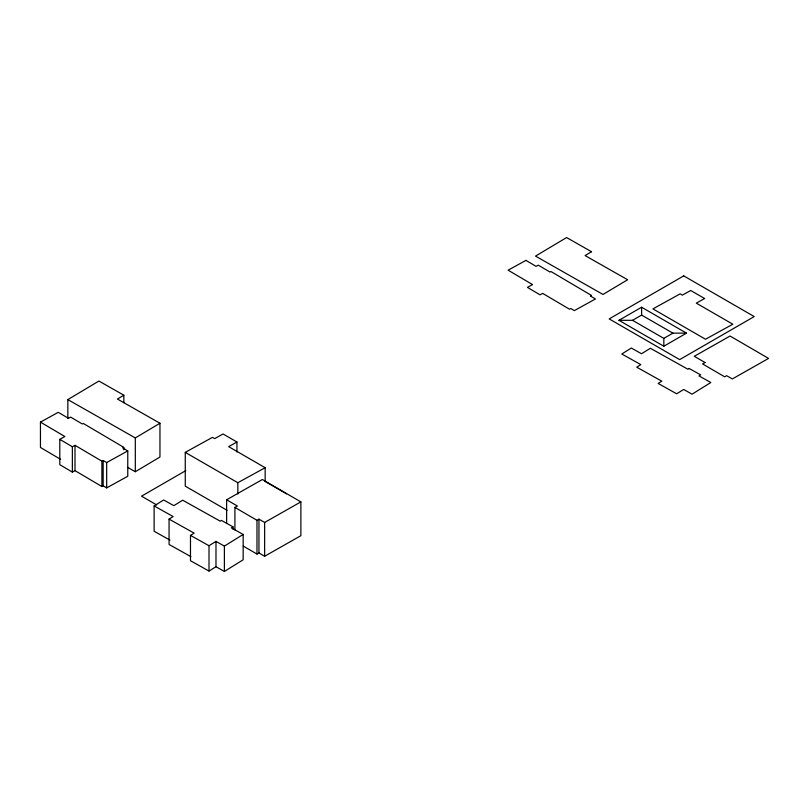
<?xml version="1.0" encoding="UTF-8"?>
<svg xmlns="http://www.w3.org/2000/svg" width="809" height="809" viewBox="0 0 809 809"><rect width="100%" height="100%" fill="white"/><g stroke="black" fill="none" stroke-linecap="round" stroke-linejoin="round"><path stroke-width="1.21" d="M190.884 556.643L169.071 544.467L169.071 519.125L173.146 516.567L154.125 505.918L163.651 499.982L173.854 505.665L182.672 500.205L220.24 521.178L221.454 520.409L232.992 526.831L232.992 529.238M169.071 519.125L194.15 533.131L190.479 535.386L190.479 560.728L209.005 571.073L209.005 545.731L215.983 541.393L224.386 546.105L224.386 571.447L215.983 566.735L215.983 541.393M224.386 546.105L243.165 534.446L231.334 527.852L232.992 526.831M209.005 571.073L215.983 566.735M224.386 571.447L243.165 559.788L243.165 534.446M67.845 418.374L67.845 399.595L98.931 381.039L123.838 395.207L117.416 399.049L159.96 423.238L159.96 457.024L135.315 471.728L127.701 467.4M135.315 471.728L135.315 437.942L159.96 423.238M185.807 470.616L141.524 496.18L156.703 504.947M234.913 529.956L234.913 507.435L237.371 506.009L226.631 499.78L226.631 523.554M618.946 320.313L641.608 307.238L686.497 333.146L663.835 346.232L618.946 320.313L632.547 320.313L663.835 338.384L672.896 333.146L686.497 333.146M632.547 320.313L641.608 315.085L672.896 333.146M226.631 499.78L262.389 479.504L300.877 501.893L300.877 535.689L264.644 556.238L258.961 552.951L256.979 554.064L243.317 546.115M234.913 507.435L256.979 520.278L258.961 519.166L264.644 522.442L300.877 501.893M236.946 452.009L236.946 441.997L228.644 446.629L265.16 467.703L265.16 481.476M60.635 459.37L40.45 447.458L40.45 422.116L58.258 412.317L68.431 418.293L70.626 417.1L82.306 423.977L83.287 423.451L123.777 447.347L123.777 449.753M123.777 447.347L122.715 447.923L127.771 450.916L127.771 476.258L106.677 487.888L103.158 485.815L101.894 486.522L75.004 470.656L72.365 472.102L59.795 464.679L59.795 439.338L64.882 436.536L40.45 422.116M59.795 439.338L72.365 446.76L75.004 445.314L101.894 461.181L103.158 460.473L106.677 462.546L127.771 450.916M227.107 510.317L185.261 486.158L185.261 452.373L212.464 437.356L214.638 438.63L223.062 433.988L236.946 441.997M185.261 452.373L237.836 482.72L265.16 467.703M190.479 535.386L209.005 545.731M169.981 540.129L154.125 531.26L154.125 505.918M67.845 399.595L135.315 437.942M264.856 481.325L286.548 493.854M663.835 338.384L663.835 346.232M641.608 307.238L641.608 315.085M264.644 522.442L264.644 556.238M258.961 519.166L258.961 552.951M256.979 520.278L256.979 554.064M237.836 482.72L237.836 493.986M123.838 395.207L123.838 402.72M106.677 462.546L106.677 487.888M103.158 460.473L103.158 485.815M101.894 461.181L101.894 486.522M75.004 445.314L75.004 470.656M72.365 446.76L72.365 472.102M689.126 368.469L687.913 369.238L650.345 348.264L641.527 353.735L631.323 348.042L621.797 353.988L640.819 364.626L636.734 367.195L661.823 381.191L658.152 383.446L676.668 393.801L683.656 389.463L692.059 394.175L710.838 382.505L699.006 375.922L700.665 374.891L689.126 368.469M591.51 251.72L585.089 255.563L627.632 279.752L602.988 294.456L535.518 256.109L566.603 237.553L591.51 251.72M683.726 275.879L609.197 318.908L679.681 359.611L754.221 316.572L683.726 275.879M705.043 362.533L702.586 363.949L724.652 376.792L726.634 375.679L732.317 378.956L768.55 358.417L730.062 336.028L694.304 356.294L705.043 362.533M704.619 298.511L696.316 303.153L732.833 324.217L705.509 339.244L652.934 308.886L680.136 293.869L682.311 295.143L690.734 290.502L704.619 298.511M525.931 260.387L508.123 270.186L532.555 284.596L527.468 287.397L540.038 294.83L542.667 293.384L569.556 309.24L570.83 308.542L574.35 310.616L595.444 298.976L590.388 295.993L591.45 295.406L550.959 271.521L549.978 272.046L538.298 265.17L536.104 266.363L525.931 260.387"/></g></svg>
